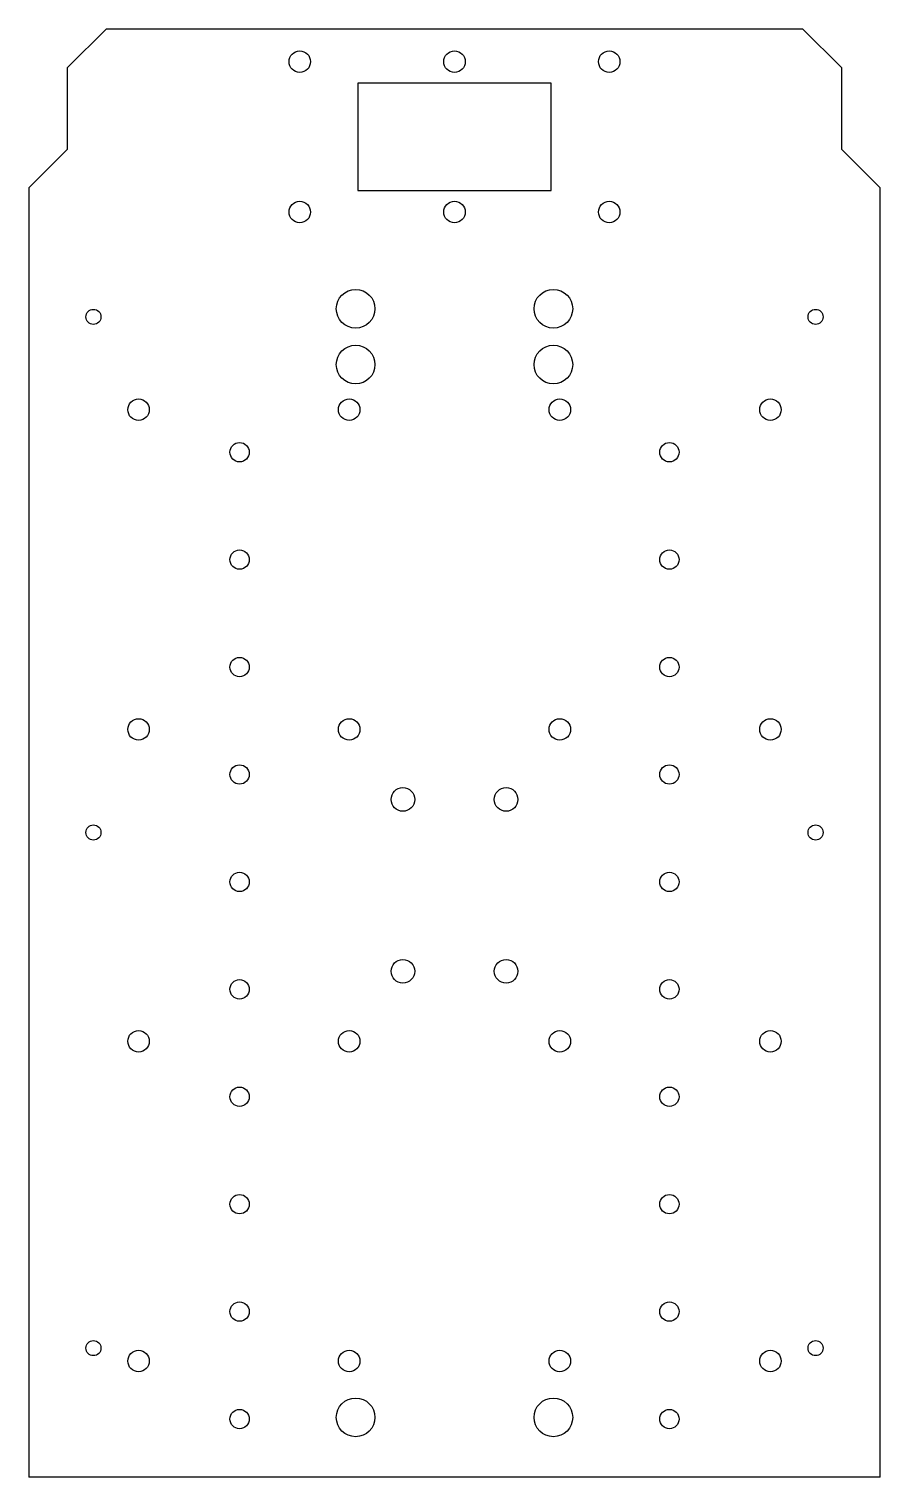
# Model space of a CAD drawing. Header units: millimetres. Extents: x -99 to 99, y -168 to 168.
import ezdxf

# ---------------------------------------------------------------- set-up
doc = ezdxf.new("R2010")
doc.units = ezdxf.units.MM

msp = doc.modelspace()

# ---------------------------------------------------------------- linework, layer by layer
at = {"color": 7, "linetype": 'Continuous'}
for p, q in [((-81, 168.5), (-90, 159.5)), ((-81, 168.5), (81, 168.5)), ((90, 159.5), (81, 168.5)), ((-90, 140.5), (-90, 159.5)), ((90, 159.5), (90, 140.5)), ((-22.5, 155.89), (-22.5, 130.89)), ((22.5, 155.89), (-22.5, 155.89)), ((22.5, 130.89), (22.5, 155.89)), ((-90, 140.5), (-99, 131.5)), ((99, 131.5), (90, 140.5)), ((-99, 131.5), (-99, -168.5)), ((99, -168.5), (99, 131.5)), ((-22.5, 130.89), (22.5, 130.89)), ((99, -168.5), (-99, -168.5))]:
    msp.add_line(p, q, dxfattribs=at)
for centre, radius in [((-36, 160.89), 2.5), ((0, 160.89), 2.5), ((36, 160.89), 2.5), ((-36, 125.89), 2.5), ((0, 125.89), 2.5), ((36, 125.89), 2.5), ((-23, 103.39), 4.5), ((23, 103.39), 4.5), ((-84, 101.5), 1.75), ((84, 101.5), 1.75), ((-23, 90.39), 4.5), ((23, 90.39), 4.5), ((-73.5, 79.89), 2.5), ((-24.5, 79.89), 2.5), ((24.5, 79.89), 2.5), ((73.5, 79.89), 2.5), ((-50, 70), 2.25), ((50, 70), 2.25), ((-50, 45), 2.25), ((50, 45), 2.25), ((-50, 20), 2.25), ((50, 20), 2.25), ((-73.5, 5.49), 2.5), ((-24.5, 5.49), 2.5), ((24.5, 5.49), 2.5), ((73.5, 5.49), 2.5), ((-50, -5), 2.25), ((50, -5), 2.25), ((-12, -10.805), 2.75), ((12, -10.805), 2.75), ((-84, -18.5), 1.75), ((84, -18.5), 1.75), ((-50, -30), 2.25), ((50, -30), 2.25), ((-12, -50.805), 2.75), ((12, -50.805), 2.75), ((-50, -55), 2.25), ((50, -55), 2.25), ((-73.5, -67.1), 2.5), ((-24.5, -67.1), 2.5), ((24.5, -67.1), 2.5), ((73.5, -67.1), 2.5), ((-50, -80), 2.25), ((50, -80), 2.25), ((-50, -105), 2.25), ((50, -105), 2.25), ((-50, -130), 2.25), ((50, -130), 2.25), ((-84, -138.5), 1.75), ((84, -138.5), 1.75), ((-73.5, -141.5), 2.5), ((-24.5, -141.5), 2.5), ((24.5, -141.5), 2.5), ((73.5, -141.5), 2.5), ((-23, -154.61), 4.5), ((23, -154.61), 4.5), ((-50, -155), 2.25), ((50, -155), 2.25)]:
    msp.add_circle(centre, radius, dxfattribs=at)

doc.saveas('drawing.dxf')
